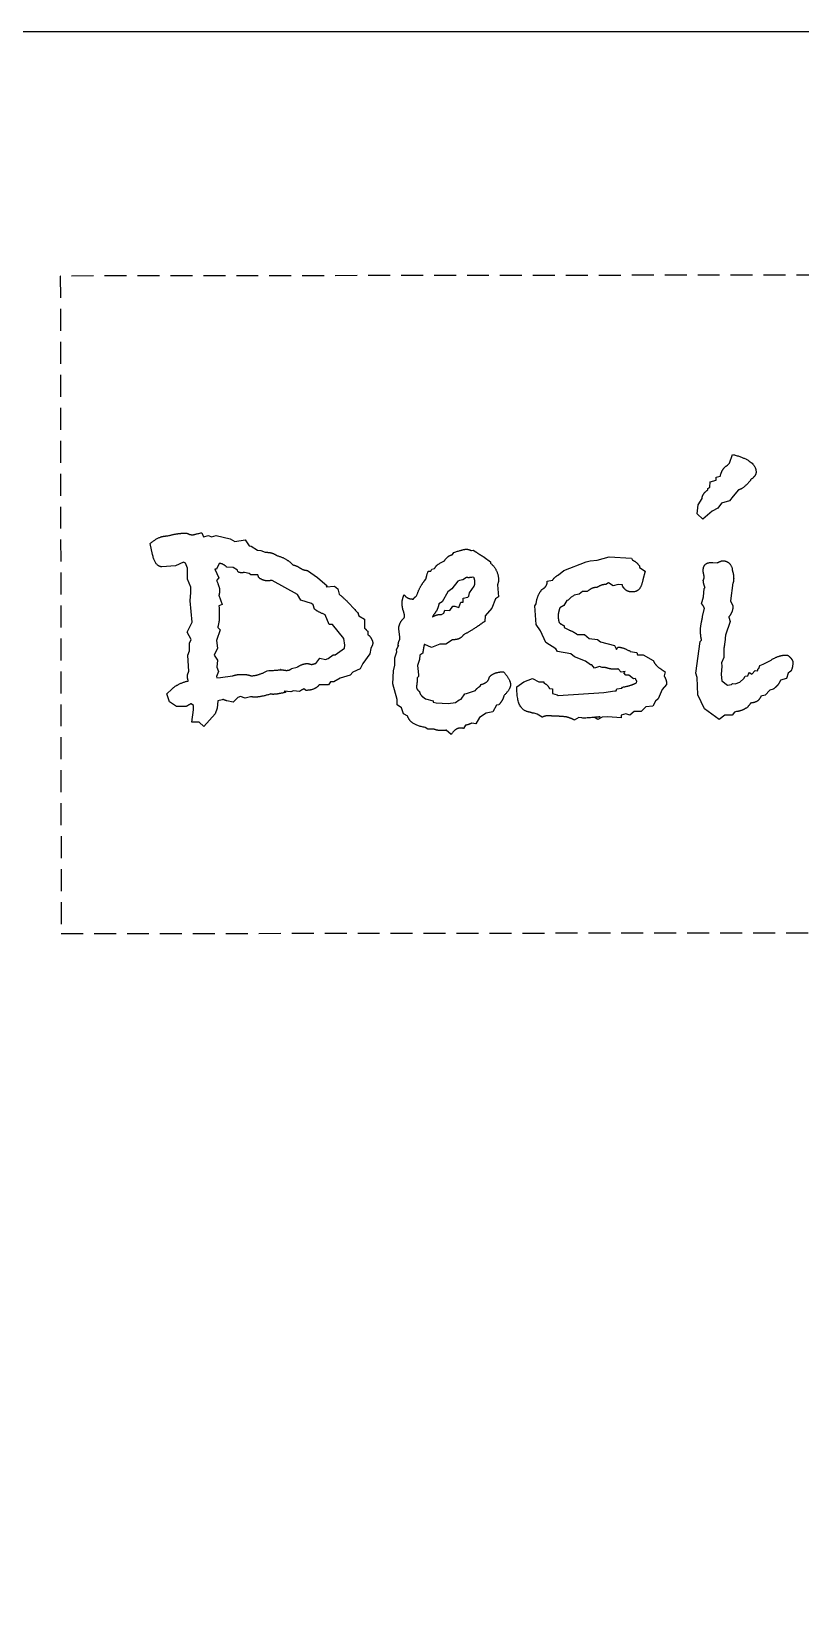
# Model space of a CAD drawing. Header units: millimetres. Extents: x 0 to 600, y 2 to 187.
# Drawn here: x 499.84 to 517.33, y 150.95 to 187 of the extents above; entities that cross this region are included whole.
import ezdxf

# ---------------------------------------------------------------- set-up
doc = ezdxf.new("R2010")
doc.units = ezdxf.units.MM
doc.linetypes.add('DASHED', pattern=[0.75, 0.5, -0.25])
doc.layers.get('0').update_dxf_attribs({"linetype": 'CONTINUOUS'})

msp = doc.modelspace()

# ---------------------------------------------------------------- linework, layer by layer
at = {"linetype": 'DASHED'}
for p, q in [((575.494, 181.53), (500.488, 181.438)), ((500.488, 181.438), (500.506, 166.47)), ((500.506, 166.47), (575.512, 166.562))]:
    msp.add_line(p, q, dxfattribs=at)
for p, q in [((515.72, 177.181), (515.785, 177.377)), ((515.647, 177.116), (515.671, 177.132)), ((515.671, 177.132), (515.72, 177.181)), ((515.224, 176.602), (515.273, 176.635)), ((515.273, 176.635), (515.281, 176.757)), ((515.281, 176.757), (515.411, 176.79)), ((515.411, 176.863), (515.509, 176.88)), ((515.411, 176.79), (515.411, 176.863)), ((516.193, 176.799), (516.193, 176.783)), ((515.005, 176.228), (515.094, 176.374)), ((515.224, 176.57), (515.224, 176.602)), ((515.721, 176.318), (515.534, 176.269)), ((515.802, 176.424), (515.721, 176.318)), ((515.924, 176.571), (515.802, 176.424)), ((514.98, 176.024), (515.005, 176.228)), ((515.111, 175.902), (514.98, 176.024)), ((515.322, 176.089), (515.111, 175.902)), ((515.453, 176.155), (515.322, 176.089)), ((515.534, 176.269), (515.453, 176.155)), ((503.711, 175.595), (503.743, 175.505)), ((502.587, 175.097), (502.53, 175.349)), ((502.904, 175.521), (502.921, 175.521)), ((503.743, 175.505), (503.857, 175.53)), ((503.857, 175.53), (503.931, 175.505)), ((503.931, 175.505), (504.036, 175.53)), ((504.036, 175.53), (504.354, 175.457)), ((504.354, 175.457), (504.46, 175.392)), ((504.46, 175.392), (504.696, 175.433)), ((504.696, 175.433), (504.786, 175.295)), ((504.786, 175.295), (504.835, 175.287)), ((504.835, 175.287), (504.973, 175.197)), ((504.973, 175.197), (505.055, 175.189)), ((509.843, 175.187), (509.884, 175.195)), ((509.884, 175.195), (509.941, 175.163)), ((503.109, 174.845), (502.799, 174.82)), ((503.288, 174.927), (503.109, 174.845)), ((503.337, 174.902), (503.288, 174.927)), ((503.386, 174.788), (503.337, 174.902)), ((504.102, 174.895), (504.045, 174.765)), ((505.055, 175.189), (505.152, 175.149)), ((505.152, 175.149), (505.185, 175.149)), ((509.412, 175.097), (509.444, 175.146)), ((510.136, 175.041), (510.275, 174.935)), ((510.275, 174.935), (510.275, 174.903)), ((511.945, 174.734), (512.457, 174.93)), ((512.457, 174.93), (512.547, 174.954)), ((512.547, 174.954), (512.71, 174.971)), ((512.71, 174.971), (512.978, 175.044)), ((512.978, 175.044), (513.491, 175.012)), ((513.491, 175.012), (513.508, 174.972)), ((513.671, 174.842), (513.671, 174.801)), ((515.34, 174.917), (515.438, 174.909)), ((503.386, 174.536), (503.386, 174.788)), ((503.46, 174.357), (503.386, 174.536)), ((504.045, 174.765), (504.005, 174.765)), ((504.005, 174.765), (504.095, 174.569)), ((504.095, 174.569), (504.046, 174.504)), ((504.42, 174.806), (504.273, 174.814)), ((504.518, 174.741), (504.42, 174.806)), ((504.526, 174.716), (504.518, 174.741)), ((504.787, 174.668), (504.681, 174.692)), ((504.827, 174.635), (504.787, 174.668)), ((504.982, 174.635), (504.827, 174.635)), ((505.007, 174.57), (504.982, 174.635)), ((505.887, 174.189), (505.308, 174.506)), ((506.114, 174.735), (506.342, 174.572)), ((506.342, 174.572), (506.562, 174.385)), ((508.777, 174.502), (508.81, 174.534)), ((508.858, 174.722), (508.923, 174.722)), ((508.923, 174.722), (508.94, 174.762)), ((508.94, 174.762), (509.005, 174.779)), ((509.534, 174.494), (509.396, 174.315)), ((509.575, 174.511), (509.534, 174.494)), ((509.648, 174.519), (509.575, 174.511)), ((509.73, 174.576), (509.648, 174.519)), ((509.86, 174.584), (509.844, 174.576)), ((509.901, 174.576), (509.86, 174.584)), ((510.463, 174.487), (510.438, 174.406)), ((511.57, 174.489), (511.692, 174.513)), ((511.823, 174.636), (511.945, 174.734)), ((513.671, 174.801), (513.801, 174.72)), ((513.744, 174.524), (513.728, 174.451)), ((513.801, 174.72), (513.744, 174.524)), ((515.78, 174.779), (515.78, 174.746)), ((503.444, 174.047), (503.46, 174.235)), ((503.46, 174.235), (503.46, 174.357)), ((504.095, 174.17), (504.169, 173.959)), ((504.111, 174.309), (504.111, 174.268)), ((505.96, 174.058), (505.887, 174.189)), ((506.562, 174.385), (506.538, 174.36)), ((506.538, 174.36), (506.725, 174.377)), ((506.725, 174.377), (506.807, 174.32)), ((506.807, 174.32), (506.831, 174.198)), ((509.307, 174.25), (509.177, 174.022)), ((509.396, 174.315), (509.307, 174.25)), ((509.657, 174.104), (509.763, 174.128)), ((509.763, 174.128), (509.787, 174.153)), ((509.787, 174.153), (509.803, 174.226)), ((509.803, 174.226), (509.909, 174.381)), ((510.463, 174.137), (510.39, 174.088)), ((510.438, 174.406), (510.463, 174.137)), ((512.116, 174.131), (512.043, 174.058)), ((512.165, 174.156), (512.116, 174.131)), ((512.181, 174.172), (512.165, 174.156)), ((512.295, 174.197), (512.181, 174.172)), ((512.369, 174.254), (512.295, 174.197)), ((512.474, 174.254), (512.369, 174.254)), ((512.963, 174.458), (512.906, 174.417)), ((513.069, 174.385), (512.963, 174.458)), ((513.183, 174.417), (513.069, 174.385)), ((513.28, 174.409), (513.183, 174.417)), ((513.28, 174.385), (513.28, 174.409)), ((515.081, 173.98), (515.129, 174.135)), ((515.129, 174.135), (515.145, 174.322)), ((515.145, 174.322), (515.162, 174.347)), ((515.797, 174.453), (515.74, 174.046)), ((503.485, 173.559), (503.444, 174.047)), ((504.169, 173.959), (504.095, 173.934)), ((504.095, 173.934), (504.104, 173.885)), ((504.104, 173.885), (504.104, 173.616)), ((506.204, 173.985), (505.96, 174.058)), ((506.245, 173.953), (506.204, 173.985)), ((506.27, 173.855), (506.245, 173.953)), ((508.501, 174.086), (508.525, 174.086)), ((509.177, 174.022), (509.103, 173.973)), ((509.161, 173.737), (509.218, 173.761)), ((509.218, 173.761), (509.242, 173.834)), ((509.242, 173.834), (509.356, 173.826)), ((509.356, 173.826), (509.421, 173.924)), ((509.421, 173.924), (509.47, 173.924)), ((509.47, 173.924), (509.56, 173.892)), ((509.56, 173.892), (509.6, 174.014)), ((509.6, 174.014), (509.657, 174.014)), ((509.657, 174.014), (509.657, 174.104)), ((510.309, 173.877), (510.154, 173.705)), ((510.39, 174.088), (510.309, 173.877)), ((511.286, 173.927), (511.318, 173.975)), ((511.319, 173.503), (511.286, 173.927)), ((511.946, 173.936), (511.856, 173.887)), ((512.019, 174.05), (511.946, 173.936)), ((512.043, 174.058), (512.019, 174.05)), ((515.105, 173.687), (515.146, 173.874)), ((515.74, 174.046), (515.797, 173.932)), ((503.371, 173.331), (503.485, 173.559)), ((504.072, 173.437), (504.129, 173.388)), ((506.604, 173.506), (506.514, 173.725)), ((506.685, 173.506), (506.604, 173.506)), ((506.938, 173.188), (506.685, 173.506)), ((507.28, 173.702), (507.41, 173.629)), ((507.41, 173.629), (507.41, 173.425)), ((508.217, 173.214), (508.192, 173.41)), ((508.99, 173.736), (508.957, 173.679)), ((510.154, 173.705), (510.146, 173.575)), ((511.417, 173.365), (511.319, 173.503)), ((511.954, 173.479), (511.954, 173.439)), ((511.954, 173.439), (512.06, 173.382)), ((515.733, 173.574), (515.627, 173.264)), ((515.7, 173.671), (515.733, 173.574)), ((503.469, 173.168), (503.371, 173.331)), ((503.429, 173.078), (503.469, 173.168)), ((503.429, 172.907), (503.429, 173.078)), ((504.129, 173.388), (504.039, 173.144)), ((504.039, 173.144), (504.064, 172.965)), ((506.963, 173.034), (506.938, 173.188)), ((506.955, 172.968), (506.963, 173.034)), ((507.492, 173.27), (507.516, 173.254)), ((507.59, 173.043), (507.557, 172.961)), ((508.136, 172.937), (508.193, 173.035)), ((508.193, 173.035), (508.176, 173.019)), ((508.217, 173.174), (508.217, 173.214)), ((508.787, 173.052), (508.771, 173.052)), ((508.934, 172.979), (508.787, 173.052)), ((509.129, 173.061), (508.934, 172.979)), ((509.259, 173.061), (509.129, 173.061)), ((509.414, 173.159), (509.259, 173.061)), ((509.438, 173.159), (509.414, 173.159)), ((511.539, 173.096), (511.417, 173.365)), ((511.768, 172.95), (511.539, 173.096)), ((512.256, 173.276), (512.419, 173.276)), ((512.419, 173.276), (512.525, 173.187)), ((512.525, 173.187), (512.712, 173.163)), ((512.712, 173.163), (512.785, 173.114)), ((512.785, 173.114), (513.103, 173.025)), ((514.952, 172.4), (515.049, 173.117)), ((515.049, 173.117), (515.082, 173.149)), ((503.388, 172.809), (503.429, 172.907)), ((503.413, 172.435), (503.388, 172.809)), ((504.064, 172.965), (503.991, 172.81)), ((503.991, 172.81), (504.064, 172.696)), ((504.064, 172.696), (504.048, 172.533)), ((506.304, 172.618), (506.393, 172.74)), ((506.393, 172.74), (506.524, 172.707)), ((506.524, 172.707), (506.581, 172.732)), ((506.581, 172.732), (506.694, 172.813)), ((506.694, 172.813), (506.743, 172.814)), ((506.743, 172.814), (506.955, 172.968)), ((507.533, 172.839), (507.371, 172.619)), ((507.557, 172.961), (507.533, 172.839)), ((508.103, 172.75), (508.144, 172.88)), ((508.104, 172.579), (508.103, 172.75)), ((508.144, 172.88), (508.136, 172.937)), ((508.665, 172.71), (508.617, 172.571)), ((508.673, 172.808), (508.665, 172.71)), ((508.738, 172.857), (508.673, 172.808)), ((511.8, 172.893), (511.768, 172.95)), ((512.11, 172.836), (511.8, 172.893)), ((512.191, 172.771), (512.11, 172.836)), ((512.444, 172.674), (512.191, 172.771)), ((512.558, 172.584), (512.444, 172.674)), ((513.103, 173.025), (513.144, 172.935)), ((513.144, 172.935), (513.176, 172.992)), ((513.461, 172.895), (513.608, 172.871)), ((513.608, 172.871), (513.624, 172.814)), ((513.624, 172.814), (513.755, 172.814)), ((513.755, 172.814), (513.983, 172.684)), ((515.587, 172.751), (515.538, 172.637)), ((515.587, 172.955), (515.587, 172.751)), ((516.483, 172.606), (516.638, 172.679)), ((517.004, 172.81), (517.036, 172.81)), ((504.089, 172.436), (504.04, 172.322)), ((504.04, 172.322), (504.048, 172.289)), ((504.048, 172.533), (504.089, 172.436)), ((504.13, 172.297), (504.407, 172.338)), ((505.75, 172.503), (505.88, 172.536)), ((507.086, 172.35), (506.858, 172.284)), ((507.143, 172.423), (507.086, 172.35)), ((507.314, 172.497), (507.143, 172.423)), ((507.371, 172.619), (507.314, 172.497)), ((508.055, 172.156), (508.071, 172.449)), ((508.071, 172.449), (508.104, 172.579)), ((508.641, 172.319), (508.609, 172.295)), ((510.547, 172.427), (510.579, 172.427)), ((512.582, 172.584), (512.558, 172.584)), ((512.648, 172.511), (512.582, 172.584)), ((512.762, 172.552), (512.648, 172.511)), ((512.819, 172.528), (512.762, 172.552)), ((512.892, 172.528), (512.819, 172.528)), ((513.25, 172.422), (513.185, 172.496)), ((513.34, 172.439), (513.25, 172.422)), ((513.315, 172.406), (513.34, 172.439)), ((513.356, 172.349), (513.315, 172.406)), ((513.43, 172.349), (513.356, 172.349)), ((513.536, 172.268), (513.43, 172.349)), ((514.162, 172.489), (514.252, 172.432)), ((514.252, 172.432), (514.228, 172.334)), ((514.985, 172.302), (514.952, 172.4)), ((515.547, 172.556), (515.53, 172.368)), ((515.53, 172.368), (515.547, 172.222)), ((515.538, 172.637), (515.547, 172.556)), ((516.044, 172.279), (516.076, 172.328)), ((516.076, 172.328), (516.133, 172.336)), ((516.133, 172.336), (516.149, 172.377)), ((516.149, 172.377), (516.174, 172.41)), ((516.174, 172.41), (516.223, 172.377)), ((516.223, 172.377), (516.304, 172.459)), ((516.304, 172.459), (516.353, 172.451)), ((516.353, 172.451), (516.369, 172.508)), ((516.369, 172.508), (516.385, 172.508)), ((516.385, 172.508), (516.41, 172.573)), ((516.41, 172.573), (516.483, 172.606)), ((517.053, 172.395), (517.013, 172.28)), ((517.094, 172.427), (517.053, 172.395)), ((502.909, 171.929), (503.023, 172.035)), ((503.405, 172.223), (503.397, 172.239)), ((504.048, 172.289), (504.13, 172.297)), ((505.735, 171.974), (505.58, 171.99)), ((505.58, 171.99), (505.621, 171.965)), ((505.792, 171.998), (505.735, 171.974)), ((505.93, 171.982), (505.792, 171.998)), ((506.589, 172.129), (506.378, 172.129)), ((506.638, 172.203), (506.589, 172.129)), ((506.711, 172.203), (506.638, 172.203)), ((506.858, 172.284), (506.711, 172.203)), ((508.153, 171.797), (508.055, 172.156)), ((509.733, 171.938), (509.936, 172.003)), ((510.042, 172.101), (510.067, 172.142)), ((510.881, 172.086), (511.036, 172.2)), ((510.881, 172.012), (510.881, 172.086)), ((511.036, 172.2), (511.231, 172.273)), ((511.231, 172.273), (511.378, 172.2)), ((511.378, 172.2), (511.492, 172.2)), ((511.492, 172.2), (511.492, 172.176)), ((511.622, 172.046), (511.687, 172.038)), ((511.687, 172.038), (511.687, 171.932)), ((511.818, 171.891), (512.86, 171.958)), ((512.86, 171.958), (513.112, 171.999)), ((513.112, 171.999), (513.137, 171.999)), ((513.137, 171.999), (513.153, 172.04)), ((513.153, 172.04), (513.267, 172.056)), ((513.267, 172.056), (513.283, 172.08)), ((513.576, 172.276), (513.536, 172.268)), ((513.601, 172.179), (513.609, 172.219)), ((514.187, 172.025), (514.098, 171.813)), ((514.285, 172.139), (514.187, 172.025)), ((514.285, 172.163), (514.285, 172.139)), ((514.994, 171.903), (514.985, 172.302)), ((515.547, 172.222), (515.669, 172.124)), ((515.669, 172.124), (515.767, 172.141)), ((515.767, 172.141), (515.783, 172.165)), ((515.783, 172.165), (515.848, 172.157)), ((515.848, 172.157), (515.954, 172.19)), ((515.954, 172.19), (516.044, 172.279)), ((516.638, 172.011), (516.533, 171.897)), ((516.712, 172.036), (516.638, 172.011)), ((517.013, 172.28), (516.882, 172.24)), ((502.974, 171.742), (502.909, 171.929)), ((503.129, 171.636), (502.974, 171.742)), ((503.349, 171.637), (503.129, 171.636)), ((503.52, 171.661), (503.463, 171.702)), ((503.52, 171.564), (503.52, 171.661)), ((504.057, 171.605), (504.009, 171.475)), ((504.074, 171.768), (504.057, 171.605)), ((504.171, 171.792), (504.074, 171.768)), ((504.188, 171.801), (504.171, 171.792)), ((504.424, 171.736), (504.277, 171.768)), ((504.53, 171.842), (504.424, 171.736)), ((504.586, 171.866), (504.53, 171.842)), ((504.692, 171.826), (504.586, 171.866)), ((504.814, 171.858), (504.692, 171.826)), ((508.153, 171.675), (508.153, 171.797)), ((508.251, 171.61), (508.153, 171.675)), ((508.3, 171.472), (508.251, 171.61)), ((508.74, 171.863), (508.797, 171.814)), ((508.797, 171.814), (508.976, 171.766)), ((508.976, 171.766), (508.976, 171.741)), ((508.976, 171.741), (509.041, 171.725)), ((509.041, 171.725), (509.318, 171.709)), ((509.318, 171.709), (509.481, 171.734)), ((509.481, 171.734), (509.562, 171.791)), ((509.562, 171.791), (509.611, 171.807)), ((509.611, 171.807), (509.692, 171.929)), ((509.692, 171.929), (509.733, 171.938)), ((510.417, 171.67), (510.328, 171.515)), ((510.466, 171.678), (510.417, 171.67)), ((511.687, 171.932), (511.793, 171.908)), ((511.793, 171.908), (511.818, 171.891)), ((513.813, 171.633), (513.707, 171.527)), ((513.976, 171.65), (513.813, 171.633)), ((514.033, 171.764), (513.976, 171.65)), ((514.098, 171.813), (514.033, 171.764)), ((515.149, 171.586), (514.994, 171.903)), ((516.533, 171.897), (516.435, 171.873)), ((503.48, 171.279), (503.52, 171.564)), ((503.651, 171.279), (503.48, 171.279)), ((503.757, 171.181), (503.651, 171.279)), ((504.009, 171.475), (503.757, 171.181)), ((508.398, 171.423), (508.3, 171.472)), ((508.398, 171.399), (508.398, 171.423)), ((509.946, 171.246), (509.856, 171.262)), ((510.027, 171.392), (509.946, 171.246)), ((510.181, 171.49), (510.027, 171.392)), ((510.328, 171.515), (510.181, 171.49)), ((511.338, 171.467), (511.273, 171.484)), ((511.452, 171.394), (511.338, 171.467)), ((511.769, 171.419), (511.704, 171.419)), ((512.291, 171.387), (512.185, 171.33)), ((512.356, 171.379), (512.291, 171.387)), ((512.38, 171.371), (512.356, 171.379)), ((512.722, 171.347), (512.641, 171.396)), ((512.82, 171.396), (512.722, 171.347)), ((512.95, 171.404), (512.82, 171.396)), ((513.252, 171.38), (512.95, 171.404)), ((513.357, 171.47), (513.251, 171.445)), ((513.251, 171.445), (513.252, 171.38)), ((513.447, 171.445), (513.357, 171.47)), ((513.545, 171.527), (513.447, 171.445)), ((513.707, 171.527), (513.545, 171.527)), ((515.483, 171.342), (515.149, 171.586)), ((515.613, 171.44), (515.483, 171.342)), ((515.776, 171.44), (515.613, 171.44)), ((515.833, 171.514), (515.776, 171.44)), ((515.874, 171.522), (515.833, 171.514)), ((508.854, 171.122), (508.789, 171.163)), ((508.993, 171.122), (508.854, 171.122)), ((509.384, 171.001), (509.27, 171.098)), ((509.709, 171.213), (509.661, 171.14))]:
    msp.add_line(p, q)
msp.add_lwpolyline([(0, 2), (600, 2), (600, 187), (5, 187), (0, 187)], close=True)
for points in [[(515.785, 177.377), (516.323, 177.247), (516.323, 176.978)], [(515.509, 176.88), (515.541, 177.043), (515.647, 177.116)], [(516.193, 176.783), (516.038, 176.595), (515.924, 176.571)], [(516.323, 176.978), (516.323, 176.881), (516.193, 176.799)], [(515.094, 176.374), (515.102, 176.488), (515.224, 176.57)], [(502.921, 175.521), (503.157, 175.586), (503.344, 175.586)], [(503.344, 175.586), (503.369, 175.586), (503.417, 175.562)], [(503.417, 175.562), (503.466, 175.546), (503.507, 175.546)], [(503.507, 175.546), (503.499, 175.546), (503.711, 175.595)], [(502.53, 175.349), (502.733, 175.52), (502.904, 175.521)], [(509.444, 175.146), (509.664, 175.219), (509.721, 175.219)], [(509.721, 175.219), (509.786, 175.22), (509.843, 175.187)], [(502.799, 174.82), (502.653, 174.82), (502.587, 175.097)], [(504.273, 174.814), (504.192, 174.895), (504.102, 174.895)], [(505.185, 175.149), (505.315, 175.149), (505.413, 175.076)], [(505.413, 175.076), (505.649, 175.011), (505.78, 174.864)], [(505.78, 174.864), (505.845, 174.848), (505.894, 174.824)], [(509.005, 174.779), (509.045, 174.844), (509.054, 174.852)], [(509.054, 174.852), (509.07, 174.868), (509.233, 174.958)], [(509.233, 174.958), (509.265, 175.015), (509.33, 175.064)], [(509.33, 175.064), (509.363, 175.081), (509.412, 175.097)], [(509.941, 175.163), (510.039, 175.09), (510.136, 175.041)], [(510.275, 174.903), (510.462, 174.756), (510.463, 174.487)], [(513.508, 174.972), (513.581, 174.947), (513.671, 174.842)], [(515.12, 174.737), (515.12, 174.933), (515.34, 174.917)], [(515.438, 174.909), (515.535, 174.958), (515.56, 174.958)], [(515.56, 174.958), (515.723, 174.958), (515.78, 174.779)], [(504.046, 174.504), (504.111, 174.349), (504.111, 174.309)], [(504.616, 174.684), (504.542, 174.684), (504.526, 174.716)], [(504.681, 174.692), (504.656, 174.684), (504.616, 174.684)], [(505.227, 174.497), (505.104, 174.497), (505.007, 174.57)], [(505.267, 174.506), (505.243, 174.497), (505.227, 174.497)], [(505.308, 174.506), (505.3, 174.506), (505.267, 174.506)], [(505.894, 174.824), (506, 174.743), (506.114, 174.735)], [(508.598, 174.159), (508.663, 174.363), (508.777, 174.502)], [(508.81, 174.534), (508.81, 174.567), (508.858, 174.722)], [(509.754, 174.576), (509.738, 174.576), (509.73, 174.576)], [(509.779, 174.568), (509.77, 174.568), (509.754, 174.576)], [(509.811, 174.576), (509.795, 174.568), (509.779, 174.568)], [(509.844, 174.576), (509.836, 174.576), (509.811, 174.576)], [(509.925, 174.479), (509.925, 174.503), (509.901, 174.576)], [(509.909, 174.381), (509.925, 174.422), (509.925, 174.479)], [(511.448, 174.301), (511.57, 174.367), (511.57, 174.489)], [(511.692, 174.513), (511.725, 174.579), (511.823, 174.636)], [(515.145, 174.599), (515.121, 174.672), (515.12, 174.737)], [(515.121, 174.509), (515.129, 174.526), (515.137, 174.55)], [(515.162, 174.347), (515.129, 174.42), (515.121, 174.509)], [(515.137, 174.55), (515.145, 174.583), (515.145, 174.599)], [(515.78, 174.746), (515.813, 174.649), (515.813, 174.559)], [(515.813, 174.559), (515.813, 174.486), (515.797, 174.453)], [(504.111, 174.268), (504.111, 174.211), (504.095, 174.17)], [(506.831, 174.198), (507.051, 174.019), (507.263, 173.759)], [(508.265, 173.98), (508.265, 174.078), (508.313, 174.184)], [(508.313, 174.184), (508.379, 174.086), (508.501, 174.086)], [(508.525, 174.086), (508.541, 174.119), (508.598, 174.159)], [(511.318, 173.975), (511.334, 174.163), (511.448, 174.301)], [(512.71, 174.352), (512.588, 174.352), (512.474, 174.254)], [(512.906, 174.417), (512.8, 174.417), (512.71, 174.352)], [(513.501, 174.247), (513.354, 174.247), (513.28, 174.385)], [(513.728, 174.451), (513.68, 174.247), (513.501, 174.247)], [(506.514, 173.725), (506.335, 173.806), (506.27, 173.855)], [(507.263, 173.759), (507.271, 173.734), (507.28, 173.702)], [(508.289, 173.833), (508.265, 173.939), (508.265, 173.98)], [(508.322, 173.703), (508.322, 173.736), (508.289, 173.833)], [(509.103, 173.973), (509.079, 173.834), (508.99, 173.736)], [(511.856, 173.887), (511.824, 173.781), (511.815, 173.707)], [(515.146, 173.874), (515.13, 173.923), (515.081, 173.98)], [(515.797, 173.932), (515.797, 173.786), (515.7, 173.671)], [(504.104, 173.616), (504.104, 173.6), (504.072, 173.437)], [(507.41, 173.425), (507.41, 173.425), (507.484, 173.352)], [(508.192, 173.41), (508.192, 173.548), (508.314, 173.654)], [(508.314, 173.654), (508.322, 173.67), (508.322, 173.703)], [(508.957, 173.679), (509.047, 173.737), (509.161, 173.737)], [(510.146, 173.575), (509.886, 173.387), (509.666, 173.273)], [(511.815, 173.707), (511.824, 173.593), (511.84, 173.553)], [(511.84, 173.553), (511.865, 173.52), (511.954, 173.479)], [(515.057, 173.386), (515.057, 173.459), (515.105, 173.687)], [(507.484, 173.352), (507.484, 173.287), (507.492, 173.27)], [(507.516, 173.254), (507.598, 173.157), (507.598, 173.091)], [(507.598, 173.067), (507.59, 173.051), (507.59, 173.043)], [(507.598, 173.091), (507.598, 173.083), (507.598, 173.067)], [(508.176, 173.019), (508.176, 173.092), (508.217, 173.174)], [(508.771, 173.052), (508.754, 172.987), (508.738, 172.857)], [(509.666, 173.273), (509.593, 173.159), (509.438, 173.159)], [(512.06, 173.382), (512.191, 173.333), (512.256, 173.276)], [(515.082, 173.149), (515.057, 173.272), (515.057, 173.386)], [(515.627, 173.264), (515.611, 173.061), (515.587, 172.955)], [(513.176, 172.992), (513.282, 172.993), (513.461, 172.895)], [(513.983, 172.684), (514.024, 172.578), (514.162, 172.489)], [(516.638, 172.679), (516.825, 172.81), (517.004, 172.81)], [(517.036, 172.81), (517.126, 172.753), (517.159, 172.663)], [(503.381, 172.321), (503.381, 172.378), (503.413, 172.435)], [(503.397, 172.239), (503.381, 172.288), (503.381, 172.321)], [(504.407, 172.338), (504.504, 172.371), (504.618, 172.371)], [(504.618, 172.371), (504.741, 172.371), (504.83, 172.339)], [(504.83, 172.339), (504.993, 172.339), (505.197, 172.453)], [(505.197, 172.453), (505.587, 172.478), (505.498, 172.478)], [(505.498, 172.478), (505.53, 172.478), (505.571, 172.47)], [(505.571, 172.47), (505.612, 172.462), (505.628, 172.462)], [(505.628, 172.462), (505.718, 172.462), (505.75, 172.503)], [(505.88, 172.536), (506.002, 172.617), (506.108, 172.617)], [(506.108, 172.617), (506.149, 172.617), (506.206, 172.593)], [(506.206, 172.593), (506.271, 172.617), (506.304, 172.618)], [(508.617, 172.571), (508.641, 172.376), (508.641, 172.319)], [(510.067, 172.142), (510.229, 172.174), (510.254, 172.313)], [(510.254, 172.313), (510.368, 172.427), (510.547, 172.427)], [(510.579, 172.427), (510.734, 172.248), (510.734, 172.134)], [(513.104, 172.487), (512.998, 172.487), (512.892, 172.528)], [(513.185, 172.496), (513.161, 172.487), (513.104, 172.487)], [(514.228, 172.334), (514.285, 172.253), (514.285, 172.163)], [(517.159, 172.663), (517.159, 172.476), (517.094, 172.427)], [(503.023, 172.035), (503.161, 172.166), (503.405, 172.223)], [(505.621, 171.965), (505.425, 171.916), (505.336, 171.916)], [(506.036, 172.039), (506.019, 172.039), (505.93, 171.982)], [(506.077, 172.006), (506.044, 172.039), (506.036, 172.039)], [(506.378, 172.129), (506.28, 172.007), (506.077, 172.006)], [(508.601, 172.14), (508.601, 172.132), (508.593, 172.115)], [(508.593, 172.115), (508.593, 172.099), (508.593, 172.091)], [(508.593, 172.091), (508.593, 172.026), (508.658, 171.985)], [(508.609, 172.295), (508.609, 172.189), (508.601, 172.14)], [(508.658, 171.985), (508.683, 171.888), (508.74, 171.863)], [(509.936, 172.003), (509.969, 172.06), (510.042, 172.101)], [(510.734, 172.134), (510.734, 172.037), (510.588, 171.89)], [(511.183, 171.508), (510.882, 171.54), (510.881, 172.012)], [(511.492, 172.176), (511.573, 172.144), (511.622, 172.046)], [(513.283, 172.08), (513.454, 172.105), (513.601, 172.179)], [(513.609, 172.219), (513.601, 172.227), (513.576, 172.276)], [(516.882, 172.24), (516.826, 172.109), (516.712, 172.036)], [(503.463, 171.702), (503.43, 171.686), (503.349, 171.637)], [(504.277, 171.768), (504.253, 171.776), (504.188, 171.801)], [(504.855, 171.858), (504.831, 171.858), (504.814, 171.858)], [(504.896, 171.85), (504.888, 171.85), (504.855, 171.858)], [(505.279, 171.924), (505.043, 171.851), (504.896, 171.85)], [(505.336, 171.916), (505.295, 171.916), (505.279, 171.924)], [(510.588, 171.89), (510.548, 171.76), (510.466, 171.678)], [(516.126, 171.62), (516.004, 171.538), (515.874, 171.522)], [(516.199, 171.718), (516.183, 171.693), (516.126, 171.62)], [(516.435, 171.873), (516.378, 171.726), (516.199, 171.718)], [(508.789, 171.163), (508.48, 171.211), (508.398, 171.399)], [(509.856, 171.262), (509.766, 171.221), (509.709, 171.213)], [(511.273, 171.484), (511.248, 171.484), (511.183, 171.508)], [(511.582, 171.427), (511.517, 171.427), (511.452, 171.394)], [(511.704, 171.419), (511.647, 171.427), (511.582, 171.427)], [(512.006, 171.403), (511.826, 171.419), (511.769, 171.419)], [(512.185, 171.33), (512.136, 171.362), (512.006, 171.403)], [(512.771, 171.404), (512.706, 171.396), (512.38, 171.371)], [(512.641, 171.396), (512.722, 171.404), (512.771, 171.404)], [(509.172, 171.09), (509.066, 171.09), (508.993, 171.122)], [(509.27, 171.098), (509.237, 171.09), (509.172, 171.09)], [(509.587, 171.148), (509.481, 171.147), (509.384, 171.001)], [(509.661, 171.14), (509.636, 171.148), (509.587, 171.148)]]:
    msp.add_open_spline(points, degree=2)

doc.saveas('drawing.dxf')
